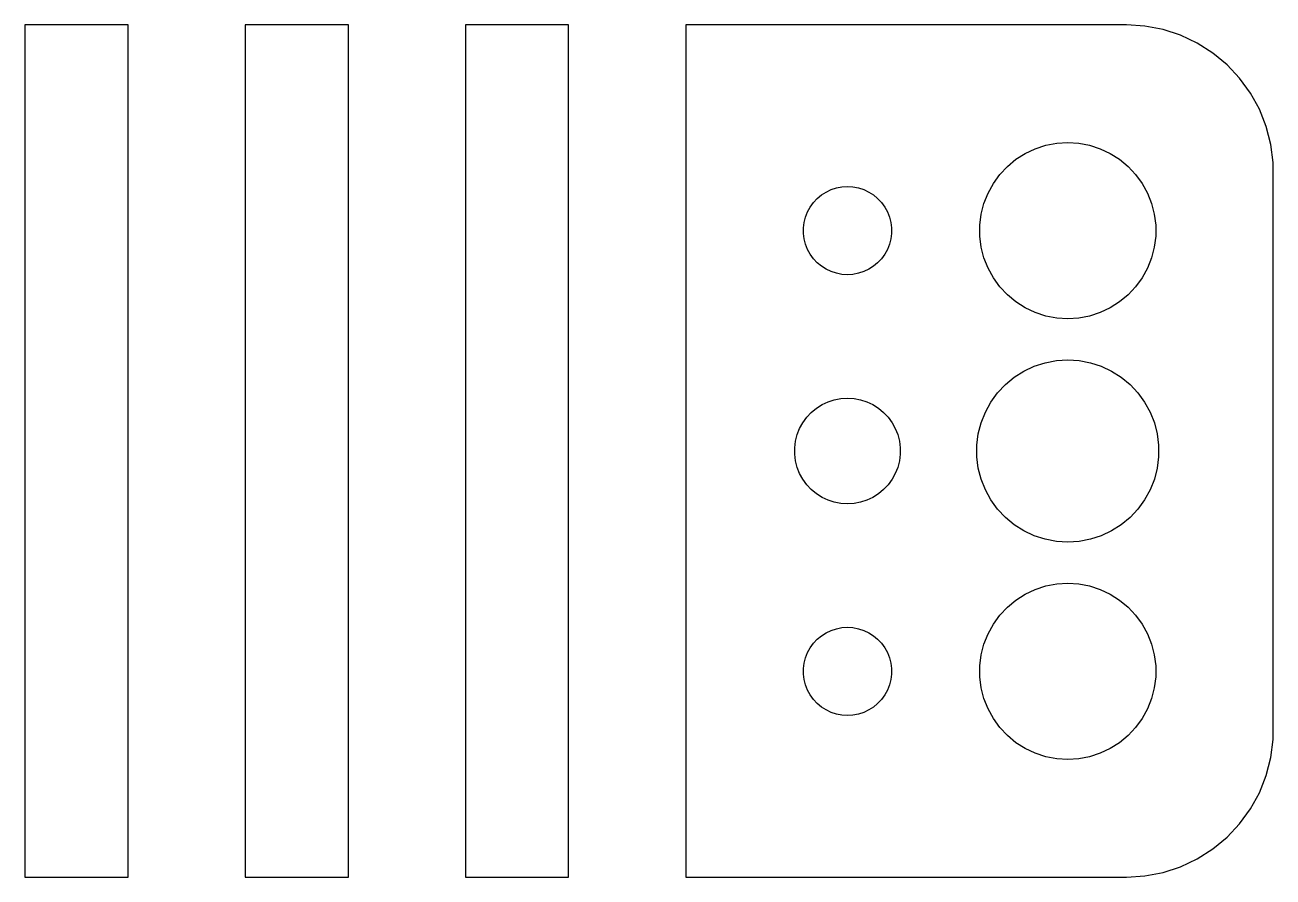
# Model space of a CAD drawing. Header units: metres. Extents: x -14 to 164, y 154 to 342.
# Drawn here: x 31.99 to 74.49, y 237.5 to 266.5 of the extents above; entities that cross this region are included whole.
import ezdxf

# ---------------------------------------------------------------- set-up
doc = ezdxf.new("R2010")
doc.units = ezdxf.units.M

msp = doc.modelspace()

# ---------------------------------------------------------------- linework, layer by layer
for p, q in [((35.5057, 266.5), (31.9942, 266.5)), ((31.9942, 266.5), (31.9942, 237.5)), ((35.5057, 237.5), (35.5057, 266.5)), ((43.0057, 266.5), (39.4942, 266.5)), ((39.4942, 266.5), (39.4942, 237.5)), ((43.0057, 237.5), (43.0057, 266.5)), ((50.5057, 266.5), (46.9942, 266.5)), ((46.9942, 266.5), (46.9942, 237.5)), ((50.5057, 237.5), (50.5057, 266.5)), ((69.5, 266.5), (54.4942, 266.5)), ((54.4942, 266.5), (54.4942, 237.5)), ((70.1267, 266.461), (69.5, 266.5)), ((70.7434, 266.343), (70.1267, 266.461)), ((71.3406, 266.149), (70.7434, 266.343)), ((71.9088, 265.882), (71.3406, 266.149)), ((72.4389, 265.545), (71.9088, 265.882)), ((72.9227, 265.145), (72.4389, 265.545)), ((73.3526, 264.687), (72.9227, 265.145)), ((73.7216, 264.179), (73.3526, 264.687)), ((74.0241, 263.629), (73.7216, 264.179)), ((74.2553, 263.045), (74.0241, 263.629)), ((74.4114, 262.437), (74.2553, 263.045)), ((66.0547, 262.129), (66.3956, 262.289)), ((66.3956, 262.289), (66.7539, 262.406)), ((66.7539, 262.406), (67.124, 262.476)), ((67.124, 262.476), (67.5, 262.5)), ((67.5, 262.5), (67.876, 262.476)), ((67.876, 262.476), (68.2461, 262.406)), ((68.2461, 262.406), (68.6044, 262.289)), ((68.6044, 262.289), (68.9453, 262.129)), ((74.4901, 261.814), (74.4114, 262.437)), ((65.4464, 261.687), (65.7366, 261.927)), ((65.7366, 261.927), (66.0547, 262.129)), ((68.9453, 262.129), (69.2634, 261.927)), ((69.2634, 261.927), (69.5536, 261.687)), ((74.4901, 242.186), (74.4901, 261.814)), ((64.967, 261.107), (65.1885, 261.412)), ((65.1885, 261.412), (65.4464, 261.687)), ((69.5536, 261.687), (69.8115, 261.412)), ((69.8115, 261.412), (70.033, 261.107)), ((59.4478, 260.895), (59.627, 260.953)), ((59.627, 260.953), (59.812, 260.988)), ((59.812, 260.988), (60, 261)), ((60, 261), (60.188, 260.988)), ((60.188, 260.988), (60.373, 260.953)), ((60.373, 260.953), (60.5522, 260.895)), ((64.7855, 260.777), (64.967, 261.107)), ((70.033, 261.107), (70.2145, 260.777)), ((58.8442, 260.456), (58.9732, 260.593)), ((58.9732, 260.593), (59.1183, 260.714)), ((59.1183, 260.714), (59.2774, 260.814)), ((59.2774, 260.814), (59.4478, 260.895)), ((60.5522, 260.895), (60.7226, 260.814)), ((60.7226, 260.814), (60.8817, 260.714)), ((60.8817, 260.714), (61.0268, 260.593)), ((61.0268, 260.593), (61.1558, 260.456)), ((64.6468, 260.427), (64.7855, 260.777)), ((70.2145, 260.777), (70.3532, 260.427)), ((58.5734, 259.964), (58.6428, 260.139)), ((58.6428, 260.139), (58.7335, 260.304)), ((58.7335, 260.304), (58.8442, 260.456)), ((61.1558, 260.456), (61.2665, 260.304)), ((61.2665, 260.304), (61.3572, 260.139)), ((61.3572, 260.139), (61.4266, 259.964)), ((64.5531, 260.062), (64.6468, 260.427)), ((70.3532, 260.427), (70.4469, 260.062)), ((58.503, 259.594), (58.5266, 259.781)), ((58.5266, 259.781), (58.5734, 259.964)), ((61.4266, 259.964), (61.4734, 259.781)), ((61.4734, 259.781), (61.497, 259.594)), ((64.5059, 259.688), (64.5531, 260.062)), ((64.5059, 259.312), (64.5059, 259.688)), ((70.4469, 260.062), (70.4941, 259.688)), ((70.4941, 259.688), (70.4941, 259.312)), ((58.503, 259.406), (58.503, 259.594)), ((58.5266, 259.219), (58.503, 259.406)), ((61.497, 259.406), (61.4734, 259.219)), ((61.497, 259.594), (61.497, 259.406)), ((64.5531, 258.938), (64.5059, 259.312)), ((70.4941, 259.312), (70.4469, 258.938)), ((58.5734, 259.036), (58.5266, 259.219)), ((58.6428, 258.861), (58.5734, 259.036)), ((58.7335, 258.696), (58.6428, 258.861)), ((61.3572, 258.861), (61.2665, 258.696)), ((61.4266, 259.036), (61.3572, 258.861)), ((61.4734, 259.219), (61.4266, 259.036)), ((64.6468, 258.573), (64.5531, 258.938)), ((70.4469, 258.938), (70.3532, 258.573)), ((58.8442, 258.544), (58.7335, 258.696)), ((58.9732, 258.407), (58.8442, 258.544)), ((59.1183, 258.286), (58.9732, 258.407)), ((61.0268, 258.407), (60.8817, 258.286)), ((61.1558, 258.544), (61.0268, 258.407)), ((61.2665, 258.696), (61.1558, 258.544)), ((64.7855, 258.223), (64.6468, 258.573)), ((70.3532, 258.573), (70.2145, 258.223)), ((59.2774, 258.186), (59.1183, 258.286)), ((59.4478, 258.105), (59.2774, 258.186)), ((59.627, 258.047), (59.4478, 258.105)), ((59.812, 258.012), (59.627, 258.047)), ((60, 258), (59.812, 258.012)), ((60.188, 258.012), (60, 258)), ((60.373, 258.047), (60.188, 258.012)), ((60.5522, 258.105), (60.373, 258.047)), ((60.7226, 258.186), (60.5522, 258.105)), ((60.8817, 258.286), (60.7226, 258.186)), ((64.967, 257.893), (64.7855, 258.223)), ((70.2145, 258.223), (70.033, 257.893)), ((65.1885, 257.588), (64.967, 257.893)), ((65.4464, 257.313), (65.1885, 257.588)), ((69.8115, 257.588), (69.5536, 257.313)), ((70.033, 257.893), (69.8115, 257.588)), ((65.7366, 257.073), (65.4464, 257.313)), ((69.5536, 257.313), (69.2634, 257.073)), ((66.0547, 256.871), (65.7366, 257.073)), ((66.3956, 256.711), (66.0547, 256.871)), ((66.7539, 256.594), (66.3956, 256.711)), ((68.6044, 256.711), (68.2461, 256.594)), ((68.9453, 256.871), (68.6044, 256.711)), ((69.2634, 257.073), (68.9453, 256.871)), ((67.124, 256.524), (66.7539, 256.594)), ((67.5, 256.5), (67.124, 256.524)), ((67.876, 256.524), (67.5, 256.5)), ((68.2461, 256.594), (67.876, 256.524)), ((66.3588, 254.882), (66.7291, 255.003)), ((66.7291, 255.003), (67.1115, 255.076)), ((67.1115, 255.076), (67.5, 255.1)), ((67.5, 255.1), (67.8885, 255.076)), ((67.8885, 255.076), (68.2709, 255.003)), ((68.2709, 255.003), (68.6412, 254.882)), ((65.6779, 254.508), (66.0066, 254.717)), ((66.0066, 254.717), (66.3588, 254.882)), ((68.6412, 254.882), (68.9934, 254.717)), ((68.9934, 254.717), (69.3221, 254.508)), ((65.1114, 253.976), (65.3779, 254.26)), ((65.3779, 254.26), (65.6779, 254.508)), ((69.3221, 254.508), (69.6221, 254.26)), ((69.6221, 254.26), (69.8886, 253.976)), ((59.3374, 253.674), (59.5524, 253.743)), ((59.5524, 253.743), (59.7744, 253.786)), ((59.7744, 253.786), (60, 253.8)), ((60, 253.8), (60.2256, 253.786)), ((60.2256, 253.786), (60.4476, 253.743)), ((60.4476, 253.743), (60.6626, 253.674)), ((64.8826, 253.661), (65.1114, 253.976)), ((69.8886, 253.976), (70.1174, 253.661)), ((58.6131, 253.147), (58.7678, 253.312)), ((58.7678, 253.312), (58.942, 253.456)), ((58.942, 253.456), (59.1328, 253.577)), ((59.1328, 253.577), (59.3374, 253.674)), ((60.6626, 253.674), (60.8672, 253.577)), ((60.8672, 253.577), (61.058, 253.456)), ((61.058, 253.456), (61.2322, 253.312)), ((61.2322, 253.312), (61.3869, 253.147)), ((64.5517, 252.958), (64.695, 253.32)), ((64.695, 253.32), (64.8826, 253.661)), ((70.1174, 253.661), (70.305, 253.32)), ((70.305, 253.32), (70.4483, 252.958)), ((58.3713, 252.766), (58.4802, 252.964)), ((58.4802, 252.964), (58.6131, 253.147)), ((61.3869, 253.147), (61.5198, 252.964)), ((61.5198, 252.964), (61.6287, 252.766)), ((64.4549, 252.581), (64.5517, 252.958)), ((70.4483, 252.958), (70.5451, 252.581)), ((58.2319, 252.337), (58.2881, 252.556)), ((58.2881, 252.556), (58.3713, 252.766)), ((61.6287, 252.766), (61.7119, 252.556)), ((61.7119, 252.556), (61.7681, 252.337)), ((64.4061, 252.195), (64.4549, 252.581)), ((70.5451, 252.581), (70.5939, 252.195)), ((58.2036, 252.113), (58.2319, 252.337)), ((58.2036, 251.887), (58.2036, 252.113)), ((61.7681, 252.337), (61.7964, 252.113)), ((61.7964, 252.113), (61.7964, 251.887)), ((64.4061, 251.805), (64.4061, 252.195)), ((70.5939, 252.195), (70.5939, 251.805)), ((58.2319, 251.663), (58.2036, 251.887)), ((58.2881, 251.444), (58.2319, 251.663)), ((61.7681, 251.663), (61.7119, 251.444)), ((61.7964, 251.887), (61.7681, 251.663)), ((64.4549, 251.419), (64.4061, 251.805)), ((70.5939, 251.805), (70.5451, 251.419)), ((58.3713, 251.234), (58.2881, 251.444)), ((58.4802, 251.036), (58.3713, 251.234)), ((61.6287, 251.234), (61.5198, 251.036)), ((61.7119, 251.444), (61.6287, 251.234)), ((64.5517, 251.042), (64.4549, 251.419)), ((70.5451, 251.419), (70.4483, 251.042)), ((58.6131, 250.853), (58.4802, 251.036)), ((58.7678, 250.688), (58.6131, 250.853)), ((61.3869, 250.853), (61.2322, 250.688)), ((61.5198, 251.036), (61.3869, 250.853)), ((64.695, 250.68), (64.5517, 251.042)), ((70.4483, 251.042), (70.305, 250.68)), ((58.942, 250.544), (58.7678, 250.688)), ((59.1328, 250.423), (58.942, 250.544)), ((59.3374, 250.326), (59.1328, 250.423)), ((59.5524, 250.257), (59.3374, 250.326)), ((60.6626, 250.326), (60.4476, 250.257)), ((60.8672, 250.423), (60.6626, 250.326)), ((61.058, 250.544), (60.8672, 250.423)), ((61.2322, 250.688), (61.058, 250.544)), ((64.8826, 250.339), (64.695, 250.68)), ((65.1114, 250.024), (64.8826, 250.339)), ((70.1174, 250.339), (69.8886, 250.024)), ((70.305, 250.68), (70.1174, 250.339)), ((59.7744, 250.214), (59.5524, 250.257)), ((60, 250.2), (59.7744, 250.214)), ((60.2256, 250.214), (60, 250.2)), ((60.4476, 250.257), (60.2256, 250.214)), ((65.3779, 249.74), (65.1114, 250.024)), ((69.8886, 250.024), (69.6221, 249.74)), ((65.6779, 249.492), (65.3779, 249.74)), ((66.0066, 249.283), (65.6779, 249.492)), ((69.3221, 249.492), (68.9934, 249.283)), ((69.6221, 249.74), (69.3221, 249.492)), ((66.3588, 249.118), (66.0066, 249.283)), ((66.7291, 248.997), (66.3588, 249.118)), ((68.6412, 249.118), (68.2709, 248.997)), ((68.9934, 249.283), (68.6412, 249.118)), ((67.1115, 248.924), (66.7291, 248.997)), ((67.5, 248.9), (67.1115, 248.924)), ((67.8885, 248.924), (67.5, 248.9)), ((68.2709, 248.997), (67.8885, 248.924)), ((66.3956, 247.289), (66.7539, 247.406)), ((66.7539, 247.406), (67.124, 247.476)), ((67.124, 247.476), (67.5, 247.5)), ((67.5, 247.5), (67.876, 247.476)), ((67.876, 247.476), (68.2461, 247.406)), ((68.2461, 247.406), (68.6044, 247.289)), ((65.4464, 246.687), (65.7366, 246.927)), ((65.7366, 246.927), (66.0547, 247.129)), ((66.0547, 247.129), (66.3956, 247.289)), ((68.6044, 247.289), (68.9453, 247.129)), ((68.9453, 247.129), (69.2634, 246.927)), ((69.2634, 246.927), (69.5536, 246.687)), ((65.1885, 246.412), (65.4464, 246.687)), ((69.5536, 246.687), (69.8115, 246.412)), ((64.7855, 245.777), (64.967, 246.107)), ((64.967, 246.107), (65.1885, 246.412)), ((69.8115, 246.412), (70.033, 246.107)), ((70.033, 246.107), (70.2145, 245.777)), ((58.9732, 245.593), (59.1183, 245.714)), ((59.1183, 245.714), (59.2774, 245.814)), ((59.2774, 245.814), (59.4478, 245.895)), ((59.4478, 245.895), (59.627, 245.953)), ((59.627, 245.953), (59.812, 245.988)), ((59.812, 245.988), (60, 246)), ((60, 246), (60.188, 245.988)), ((60.188, 245.988), (60.373, 245.953)), ((60.373, 245.953), (60.5522, 245.895)), ((60.5522, 245.895), (60.7226, 245.814)), ((60.7226, 245.814), (60.8817, 245.714)), ((60.8817, 245.714), (61.0268, 245.593)), ((64.6468, 245.427), (64.7855, 245.777)), ((70.2145, 245.777), (70.3532, 245.427)), ((58.6428, 245.139), (58.7335, 245.304)), ((58.7335, 245.304), (58.8442, 245.456)), ((58.8442, 245.456), (58.9732, 245.593)), ((61.0268, 245.593), (61.1558, 245.456)), ((61.1558, 245.456), (61.2665, 245.304)), ((61.2665, 245.304), (61.3572, 245.139)), ((64.5531, 245.062), (64.6468, 245.427)), ((70.3532, 245.427), (70.4469, 245.062)), ((58.503, 244.594), (58.5266, 244.781)), ((58.5266, 244.781), (58.5734, 244.964)), ((58.5734, 244.964), (58.6428, 245.139)), ((61.3572, 245.139), (61.4266, 244.964)), ((61.4266, 244.964), (61.4734, 244.781)), ((61.4734, 244.781), (61.497, 244.594)), ((64.5059, 244.688), (64.5531, 245.062)), ((70.4469, 245.062), (70.4941, 244.688)), ((58.503, 244.406), (58.503, 244.594)), ((58.5266, 244.219), (58.503, 244.406)), ((61.497, 244.406), (61.4734, 244.219)), ((61.497, 244.594), (61.497, 244.406)), ((64.5059, 244.312), (64.5059, 244.688)), ((70.4941, 244.688), (70.4941, 244.312)), ((58.5734, 244.036), (58.5266, 244.219)), ((58.6428, 243.861), (58.5734, 244.036)), ((61.4266, 244.036), (61.3572, 243.861)), ((61.4734, 244.219), (61.4266, 244.036)), ((64.5531, 243.938), (64.5059, 244.312)), ((64.6468, 243.573), (64.5531, 243.938)), ((70.4469, 243.938), (70.3532, 243.573)), ((70.4941, 244.312), (70.4469, 243.938)), ((58.7335, 243.696), (58.6428, 243.861)), ((58.8442, 243.544), (58.7335, 243.696)), ((58.9732, 243.407), (58.8442, 243.544)), ((61.1558, 243.544), (61.0268, 243.407)), ((61.2665, 243.696), (61.1558, 243.544)), ((61.3572, 243.861), (61.2665, 243.696)), ((64.7855, 243.223), (64.6468, 243.573)), ((70.3532, 243.573), (70.2145, 243.223)), ((59.1183, 243.286), (58.9732, 243.407)), ((59.2774, 243.186), (59.1183, 243.286)), ((59.4478, 243.105), (59.2774, 243.186)), ((59.627, 243.047), (59.4478, 243.105)), ((60.5522, 243.105), (60.373, 243.047)), ((60.7226, 243.186), (60.5522, 243.105)), ((60.8817, 243.286), (60.7226, 243.186)), ((61.0268, 243.407), (60.8817, 243.286)), ((64.967, 242.893), (64.7855, 243.223)), ((70.2145, 243.223), (70.033, 242.893)), ((59.812, 243.012), (59.627, 243.047)), ((60, 243), (59.812, 243.012)), ((60.188, 243.012), (60, 243)), ((60.373, 243.047), (60.188, 243.012)), ((65.1885, 242.588), (64.967, 242.893)), ((70.033, 242.893), (69.8115, 242.588)), ((65.4464, 242.313), (65.1885, 242.588)), ((65.7366, 242.073), (65.4464, 242.313)), ((69.5536, 242.313), (69.2634, 242.073)), ((69.8115, 242.588), (69.5536, 242.313)), ((66.0547, 241.871), (65.7366, 242.073)), ((66.3956, 241.711), (66.0547, 241.871)), ((68.9453, 241.871), (68.6044, 241.711)), ((69.2634, 242.073), (68.9453, 241.871)), ((74.4114, 241.563), (74.4901, 242.186)), ((66.7539, 241.594), (66.3956, 241.711)), ((67.124, 241.524), (66.7539, 241.594)), ((67.5, 241.5), (67.124, 241.524)), ((67.876, 241.524), (67.5, 241.5)), ((68.2461, 241.594), (67.876, 241.524)), ((68.6044, 241.711), (68.2461, 241.594)), ((74.2553, 240.955), (74.4114, 241.563)), ((74.0241, 240.371), (74.2553, 240.955)), ((73.7216, 239.821), (74.0241, 240.371)), ((73.3526, 239.313), (73.7216, 239.821)), ((72.9227, 238.855), (73.3526, 239.313)), ((72.4389, 238.455), (72.9227, 238.855)), ((71.9088, 238.118), (72.4389, 238.455)), ((71.3406, 237.851), (71.9088, 238.118)), ((70.1267, 237.539), (70.7434, 237.657)), ((70.7434, 237.657), (71.3406, 237.851)), ((31.9942, 237.5), (35.5057, 237.5)), ((39.4942, 237.5), (43.0057, 237.5)), ((46.9942, 237.5), (50.5057, 237.5)), ((54.4942, 237.5), (69.5, 237.5)), ((69.5, 237.5), (70.1267, 237.539))]:
    msp.add_line(p, q)

doc.saveas('drawing.dxf')
